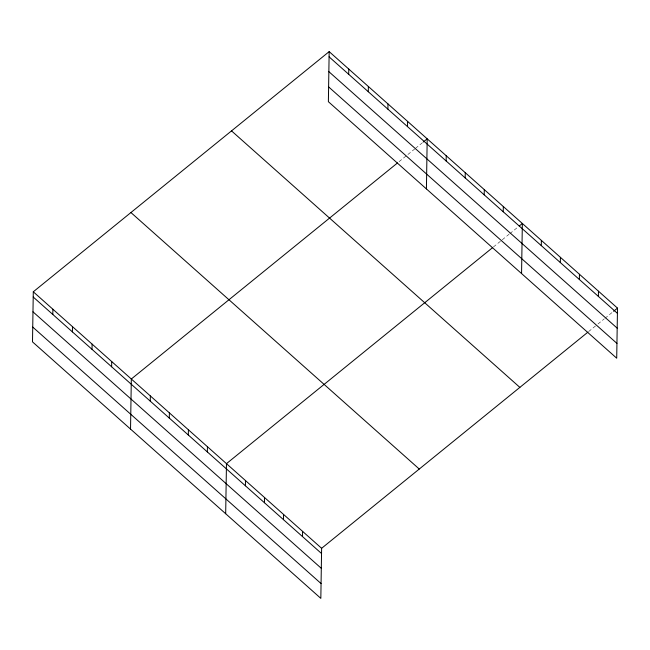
<?xml version="1.0" encoding="UTF-8"?>
<svg xmlns="http://www.w3.org/2000/svg" width="650" height="650" viewBox="0 0 650 650"><rect width="100%" height="100%" fill="white"/><g stroke="black" fill="none" stroke-linecap="round" stroke-linejoin="round"><path stroke-width="0.49" stroke-dasharray="3.25 2.44" d="M399.076 161.663L414.7 148.98M415.48 148.346L422.516 142.643M493.448 246.943L509.072 234.26M509.852 233.626L518.448 226.655M588.599 331.589L595.628 325.877M597.976 323.976L604.224 318.906M605.004 318.273L612.812 311.935"/><path stroke-width="0.97" d="M33.288 291.793L32.5 341.876L320.832 598.374L321.62 548.299L33.288 291.793L329.168 51.626L617.5 308.124L616.712 358.207L328.38 101.701L329.168 51.626M52.812 314.462L52.894 309.238M72.418 331.898L72.499 326.682M92.024 349.342L92.105 344.126M111.629 366.787L111.711 361.562M130.536 429.081L131.316 379.007L397.516 162.931M150.272 401.156L150.353 395.939M169.301 418.088L169.382 412.864M188.329 435.012L188.411 429.796M207.358 451.945L207.439 446.721M225.68 513.727L226.468 463.653L492.668 247.577M245.416 485.802L245.497 480.577M264.444 502.734L264.534 497.51M283.481 519.659L283.562 514.442M302.51 536.591L302.591 531.367M348.692 74.287L348.774 69.071M368.298 91.731L368.379 86.515M387.904 109.176L387.985 103.951M407.509 126.62L407.591 121.396M426.416 188.914L427.196 138.84L423.296 142.009M446.144 160.989L446.233 155.764M465.181 177.913L465.262 172.697M484.209 194.846L484.291 189.621M503.238 211.778L503.319 206.554M521.56 273.561L522.348 223.486L519.228 226.021M541.296 245.635L541.377 240.411M560.324 262.559L560.414 257.343M579.361 279.492L579.442 274.267M598.39 296.416L598.471 291.2M321.62 548.299L587.819 332.223M613.592 311.301L617.5 308.124M329.087 56.851L617.419 313.349M328.851 71.646L617.183 328.152M328.616 86.897L616.947 343.403M231.53 130.886L519.862 387.384M130.926 212.542L419.258 469.04M33.207 297.017L321.539 553.516M32.971 311.821L321.303 568.319M32.736 327.072L321.067 583.57"/></g></svg>
